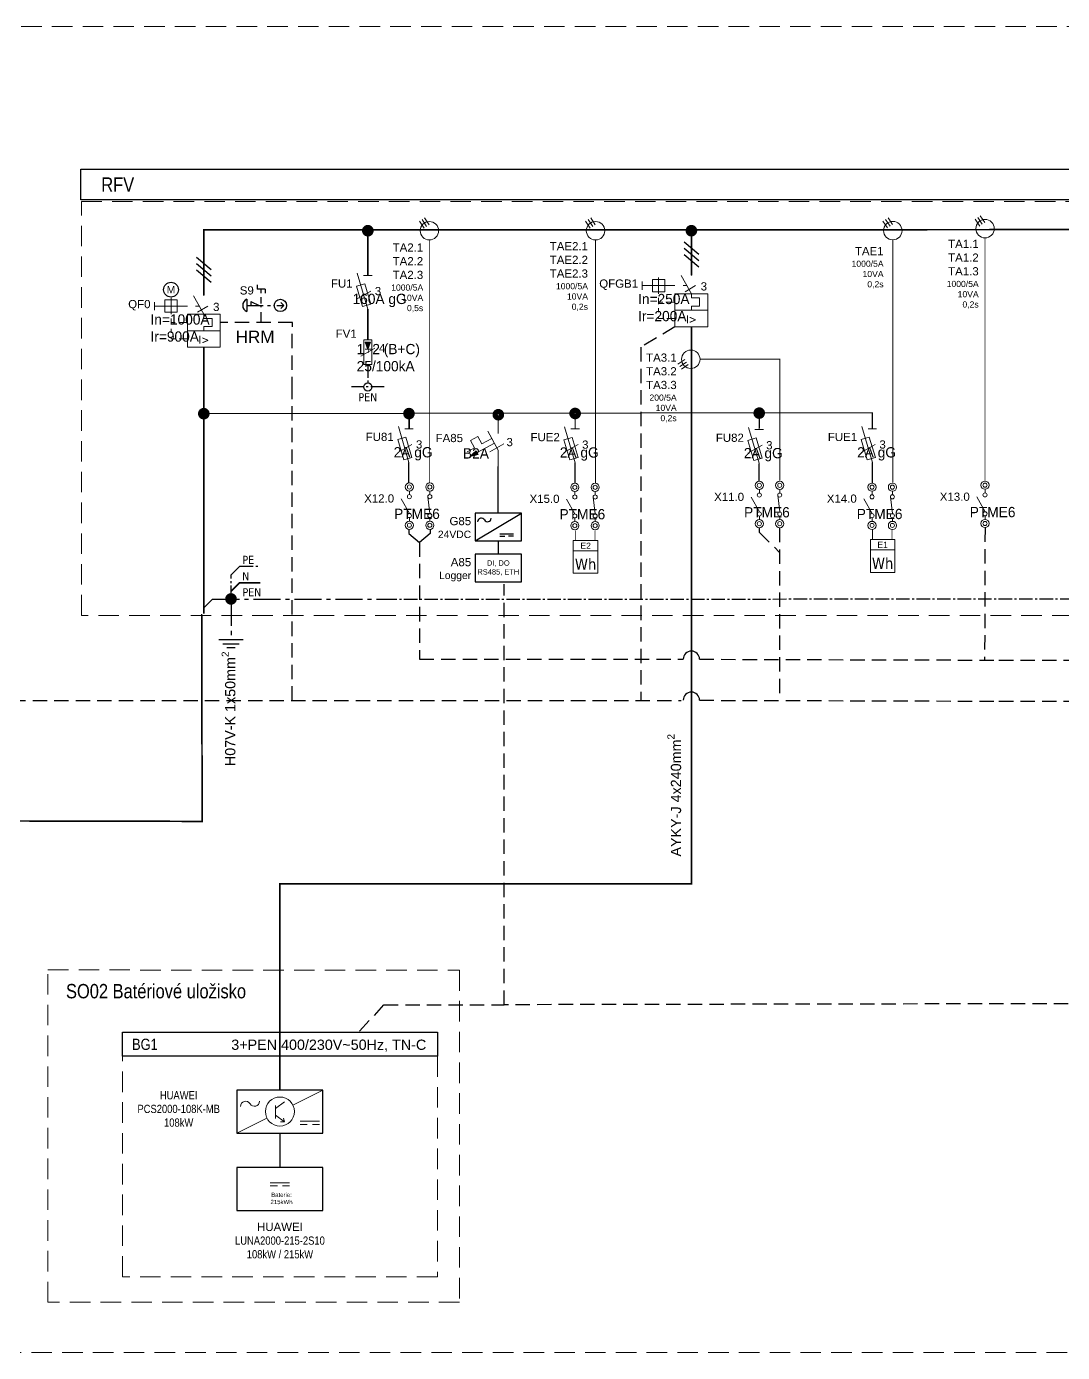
# Model space of a CAD drawing. Header units: millimetres. Extents: x -612 to 6794, y -5043 to 2163.
# Drawn here: x 1396.6 to 1649.2, y -2393.5 to -2070.3 of the extents above; entities that cross this region are included whole.
import ezdxf
from ezdxf.enums import TextEntityAlignment as Align

# ---------------------------------------------------------------- set-up
doc = ezdxf.new("R2018")
doc.units = ezdxf.units.MM
doc.header["$MEASUREMENT"] = 0
doc.linetypes.add('EPL_DASHLONGDOT', pattern=[1, 0.66, -0.12, 0.1, -0.12])
doc.linetypes.add('ČÁRKOVANÁ', pattern=[0.75, 0.5, -0.25])
for name, color, linetype in [('10kV', 34, 'Continuous'), ('22kV', 34, 'Continuous'), ('400V', 7, 'Continuous'), ('EV-Káble', 7, 'Continuous'), ('Kable', 7, 'Continuous'), ('Pístroj_OZN', 230, 'Continuous'), ('RS', 40, 'Continuous')]:
    doc.layers.add(name, color=color, linetype=linetype)
for name, color, linetype, lineweight in [('EPLAN100', 7, 'Continuous', 50), ('EPLAN301', 7, 'Continuous', 25), ('EPLAN420', 7, 'Continuous', 35), ('Prístroj', 7, 'Continuous', 13)]:
    doc.layers.add(name, color=color, linetype=linetype, lineweight=lineweight)
doc.styles.get("Standard").update_dxf_attribs({"font": 'arial.ttf'})
doc.styles.add('styl2', font='ARIALN.TTF', dxfattribs={"width": 0.85})
doc.styles.add('Tahoma', font='tahoma.ttf')

# ---------------------------------------------------------------- blocks, each defined once
blk = doc.blocks.new('Výkonový istič')
at = {"layer": 'Prístroj', "color": 0, "ltscale": 4}
for p, q in [((0, -3.5), (0, 0)), ((-12, -5), (-12, -7)), ((-12, -6), (-10.5, -6)), ((-10.5, -6), (-4, -6)), ((-8, -4), (-8, -8)), ((-2.5, -3.5), (0, -8)), ((-2, -6), (-1, -6)), ((-1.5, -7.5), (1, -6)), ((-8, -9), (-8, -10)), ((-8, -10), (-7, -10)), ((-8, -10), (-8, -10.5)), ((-8, -11.5), (-8, -12.5)), ((-6, -10), (-4, -10)), ((-8, -13.5), (-8, -14)), ((-7, -14), (-8, -14)), ((-6, -14), (-4, -14))]:
    blk.add_line(p, q, dxfattribs=at)
for points in [[(-9.5, -7.5), (-6.5, -7.5), (-6.5, -4.5), (-9.5, -4.5)], [(-4, -12), (4, -12), (4, -8), (-4, -8)], [(-4, -16), (4, -16), (4, -12), (-4, -12)]]:
    blk.add_lwpolyline(points, close=True, dxfattribs=at)
blk.add_lwpolyline([(0, -8), (0, -9), (2, -9), (2, -11), (0, -11), (0, -12)], dxfattribs=at)
at = {"lineweight": 30, "flags": 104}
blk.add_attdef('POPIS', text='', height=1.8, dxfattribs=at).set_placement((-13, -5), align=Align.TOP_RIGHT)
at = {"color": 0}
blk.add_attdef('POCET_POLOV', (2.26309, -7.17774), '', height=2, dxfattribs=at)
at = {"layer": 'Prístroj', "color": 0, "style": 'Tahoma'}
blk.add_text('I>', height=1.9629, dxfattribs=at).set_placement((0, -14.19629), align=Align.MIDDLE_CENTER)
at = {"layer": 'Pístroj_OZN'}
blk.add_attdef('OZNACENIE', text='', height=2, dxfattribs=at).set_placement((-13, -3.5), align=Align.RIGHT)
blk = doc.blocks.new('Prepäťová ochrana')
at = {"layer": 'Prístroj', "linetype": 'Continuous', "ltscale": 4}
blk.add_hatch(color=0, dxfattribs=at).paths.add_polyline_path([(-0.62, -4.58), (0.62, -4.58), (0, -6.33)], flags=0)
at = {"layer": 'Prístroj', "color": 0, "linetype": 'Continuous', "ltscale": 4}
blk.add_line((-1.71, -7.97), (1.71, -6.03), dxfattribs=at)
for points in [[(-1, -10), (1, -10), (1, -4), (-1, -4)], [(-0.62, -4.58), (0.62, -4.58), (0, -6.33)]]:
    blk.add_lwpolyline(points, close=True, dxfattribs=at)
at = {"lineweight": 30, "flags": 104}
blk.add_attdef('POPIS', text='', height=1.8, dxfattribs=at).set_placement((-2.71, -5), align=Align.TOP_RIGHT)
blk.add_attdef('POCET_POLOV', text='', height=2).set_placement((2.71, -6.03), align=Align.MIDDLE_LEFT)
at = {"layer": 'Pístroj_OZN'}
blk.add_attdef('OZNACENIE', text='', height=2, dxfattribs=at).set_placement((-2.71, -3.5), align=Align.RIGHT)
blk = doc.blocks.new('Poistkový odpojovač')
at = {"layer": 'Prístroj', "color": 0, "linetype": 'Continuous', "ltscale": 4}
for p, q in [((0, 0), (0, -2.75)), ((-2.57, -2.23), (0, -10.97)), ((-1.03, -2.75), (1.03, -2.75)), ((-2.73, -8.51), (0.7, -6.57)), ((0, -10.97), (0, -13.72))]:
    blk.add_line(p, q, dxfattribs=at)
blk.add_lwpolyline([(-1.27, -10.31), (0.71, -9.73), (-0.76, -4.8), (-2.73, -5.38)], close=True, dxfattribs=at)
at = {"color": 0}
blk.add_attdef('POCET_POLOV', text='', height=2, dxfattribs=at).set_placement((1.7, -6.57), align=Align.MIDDLE_LEFT)
at = {"lineweight": 30, "flags": 104}
blk.add_attdef('POPIS', text='', height=1.8, dxfattribs=at).set_placement((-3.73, -7.23), align=Align.TOP_RIGHT)
at = {"layer": 'Pístroj_OZN'}
blk.add_attdef('OZNACENIE', text='', height=2, dxfattribs=at).set_placement((-3.73, -5.73), align=Align.RIGHT)
blk = doc.blocks.new('VN MTP')
at = {"layer": '10kV', "color": 0, "lineweight": 13}
for p, q in [((-3.13, -1.15), (-1.46, -0.06)), ((-2.72, -1.78), (-1.05, -0.68)), ((-2.31, -2.41), (-0.64, -1.31))]:
    blk.add_line(p, q, dxfattribs=at)
blk.add_circle((0, 0), 2.25, dxfattribs=at)
blk = doc.blocks.new('Elektromer')
at = {"layer": 'Prístroj', "color": 0, "linetype": 'Continuous', "ltscale": 4}
blk.add_line((-3, -3.5), (3, -3.5), dxfattribs=at)
blk.add_lwpolyline([(-3, -9), (3, -9), (3, -1), (-3, -1)], close=True, dxfattribs=at)
at = {"lineweight": 30, "flags": 104}
blk.add_attdef('POPIS', text='', height=1.8, dxfattribs=at).set_placement((-4, -5), align=Align.TOP_RIGHT)
at = {"layer": 'Prístroj', "style": 'Tahoma'}
blk.add_text('Wh', height=2.72625, dxfattribs=at).set_placement((0, -6.772625), align=Align.MIDDLE_CENTER)
at = {"layer": 'Pístroj_OZN'}
blk.add_attdef('OZNACENIE', text='', height=2, dxfattribs=at).set_placement((-4, -3.5), align=Align.RIGHT)
blk = doc.blocks.new('SS 1')
at = {"layer": 'Prístroj', "color": 0, "ltscale": 4}
for p, q in [((0, -2), (0, -2.87)), ((0, -7.47), (-2, -3.87)), ((0, -8.47), (0, -9.34))]:
    blk.add_line(p, q, dxfattribs=at)
at = {"layer": 'Prístroj', "color": 0}
for centre, radius in [((0, -1), 1), ((0, -1), 0.5), ((0, -3.37), 0.5), ((0, -10.34), 1), ((0, -7.97), 0.5), ((0, -10.34), 0.5)]:
    blk.add_circle(centre, radius, dxfattribs=at)
at = {"lineweight": 30, "flags": 104}
blk.add_attdef('POPIS', text='', height=1.8, dxfattribs=at).set_placement((-3.73, -6.3), align=Align.TOP_RIGHT)
blk.add_attdef('POCET_POLOV', text='', height=1.5).set_placement((1, -5.67), align=Align.MIDDLE_LEFT)
at = {"layer": 'Pístroj_OZN'}
blk.add_attdef('OZNACENIE', text='', height=2, dxfattribs=at).set_placement((-3.73, -4.8), align=Align.RIGHT)
blk = doc.blocks.new('Istič')
at = {"layer": 'Prístroj', "linetype": 'Continuous', "ltscale": 4}
blk.add_hatch(color=0, dxfattribs=at).paths.add_polyline_path([(-6.97, -9.55), (-5.41, -8.11), (-4.92, -9.02)], flags=0)
at = {"layer": 'Prístroj', "color": 0, "linetype": 'Continuous'}
for p, q in [((0, 0), (0, -3.89)), ((0, -8), (0, -12.8))]:
    blk.add_line(p, q, dxfattribs=at)
at = {"layer": 'Prístroj', "color": 0, "linetype": 'Continuous', "ltscale": 4}
for p, q in [((-6.8, -5.61), (-4.99, -4.62)), ((-5.81, -7.41), (-6.8, -5.61)), ((-0.96, -6.26), (-5.17, -8.57)), ((-4.99, -4.62), (-4, -6.42)), ((-1.6, -5.11), (-4, -6.42)), ((0, -8), (-2.57, -3.37)), ((-2.07, -8.37), (1.36, -6.43)), ((-7.61, -8.4), (-5.81, -7.41)), ((-6.97, -9.55), (-5.41, -8.11)), ((-4.92, -9.02), (-6.97, -9.55)), ((-6.97, -9.55), (-6.97, -9.55)), ((-5.41, -8.11), (-4.92, -9.02))]:
    blk.add_line(p, q, dxfattribs=at)
at = {"color": 0}
blk.add_attdef('POCET_POLOV', text='', height=2, dxfattribs=at).set_placement((2, -6), align=Align.MIDDLE_LEFT)
at = {"lineweight": 30, "flags": 104}
blk.add_attdef('POPIS', text='', height=1.8, dxfattribs=at).set_placement((-8.61, -7.5), align=Align.TOP_RIGHT)
at = {"layer": 'Pístroj_OZN'}
blk.add_attdef('OZNACENIE', text='', height=2, dxfattribs=at).set_placement((-8.61, -6), align=Align.RIGHT)

msp = doc.modelspace()

# ---------------------------------------------------------------- linework, layer by layer
at = {"lineweight": 30}
for points in [[(1458.37, -2329.54), (1458.37, -2321.32)], [(1458.37, -2340.04), (1458.37, -2348.44)]]:
    msp.add_lwpolyline(points, dxfattribs=at)
for points in [[(1447.88, -2340.04), (1468.87, -2340.04), (1468.87, -2329.54), (1447.88, -2329.54)], [(1447.88, -2358.94), (1468.87, -2358.94), (1468.87, -2348.44), (1447.88, -2348.44)]]:
    msp.add_lwpolyline(points, close=True)
at = {"layer": '400V', "color": 252}
for p, q in [((1556.9, -2122.76), (1560.49, -2125.77)), ((1438.01, -2126.51), (1441.61, -2129.52)), ((1556.9, -2124.32), (1560.49, -2127.33)), ((1556.9, -2125.88), (1560.49, -2128.9)), ((1438.01, -2128.07), (1441.61, -2131.09)), ((1438.01, -2129.64), (1441.61, -2132.65))]:
    msp.add_line(p, q, dxfattribs=at)
at = {"layer": '400V', "linetype": 'Continuous', "ltscale": 4}
for p, q in [((1452.81, -2133.3), (1452.81, -2134.3)), ((1454.81, -2134.3), (1452.81, -2134.3)), ((1453.81, -2135.3), (1453.81, -2134.3)), ((1453.81, -2137.8), (1453.81, -2136.3)), ((1454.81, -2134.3), (1454.81, -2135.3)), ((1450.31, -2136.8), (1450.31, -2139.8)), ((1450.31, -2138.3), (1454.31, -2138.3)), ((1451.31, -2137.3), (1453.31, -2138.3)), ((1451.31, -2137.3), (1451.31, -2138.3)), ((1455.31, -2138.3), (1455.96, -2138.3)), ((1455.31, -2138.3), (1456.06, -2138.3)), ((1455.31, -2138.3), (1456.06, -2138.3)), ((1457.62, -2138.3), (1459.31, -2138.3)), ((1458.56, -2137.55), (1459.31, -2138.3)), ((1459.31, -2138.3), (1458.56, -2139.05))]:
    msp.add_line(p, q, dxfattribs=at)
at = {"layer": '400V', "linetype": 'Continuous', "lineweight": 13, "ltscale": 4}
for p, q in [((1461.54, -2333.21), (1468.87, -2329.54)), ((1459.48, -2332.43), (1457.27, -2334.08)), ((1457.27, -2333.3), (1457.27, -2336.45)), ((1447.88, -2340.04), (1455.2, -2336.38)), ((1459.48, -2337.31), (1457.27, -2335.66)), ((1459.47, -2337.32), (1459.22, -2336.37)), ((1459.47, -2337.32), (1458.49, -2337.3)), ((1463.29, -2337.13), (1468.01, -2337.13)), ((1463.29, -2337.92), (1465.02, -2337.92)), ((1468.01, -2337.92), (1466.28, -2337.92)), ((1456.01, -2352.14), (1460.74, -2352.14)), ((1456.01, -2352.93), (1457.74, -2352.93)), ((1460.74, -2352.93), (1459, -2352.93))]:
    msp.add_line(p, q, dxfattribs=at)
at = {"layer": '400V', "color": 230, "ltscale": 5}
for points in [[(1409.81, -2105.08), (1959, -2105.08), (1959, -2112.58), (1409.81, -2112.58)], [(1419.99, -2315.47), (1496.76, -2315.47), (1496.76, -2321.32), (1419.99, -2321.32)]]:
    msp.add_lwpolyline(points, close=True, dxfattribs=at)
at = {"layer": '400V', "flags": 128}
for points, const_width in [([(1439.79, -2135.78), (1439.79, -2119.9), (1946.48, -2119.69), (1946.48, -2130.58)], 0.4), ([(1479.81, -2130.96), (1479.81, -2120.08)], 0.4), ([(1558.7, -2130.97), (1558.7, -2120.08)], 0.4), ([(1494.81, -2122.33), (1494.81, -2181.53)], 0.2), ([(1535.32, -2122.33), (1535.32, -2181.57)], 0.2), ([(1607.81, -2122.3), (1607.81, -2181.53)], 0.2), ([(1630.3, -2121.82), (1630.3, -2181.05)], 0.2), ([(1160.92, -2128.74), (1160.53, -2263.45), (1439.41, -2264.06), (1439.29, -2213.52)], 0.4), ([(1479.81, -2139.19), (1479.81, -2146.68)], 0.4), ([(1558.7, -2143.47), (1558.69, -2279.27), (1458.37, -2279.26), (1458.37, -2329.54)], 0.4), ([(1439.81, -2213.44), (1439.81, -2148.48)], 0.4), ([(1560.82, -2151.38), (1580.25, -2151.38), (1580.26, -2180.99)], 0.2), ([(1530.42, -2193.09), (1530.42, -2195.59)], 0.2), ([(1535.21, -2193.09), (1535.21, -2195.59)], 0.2), ([(1602.84, -2192.87), (1602.84, -2195.37)], 0.2), ([(1607.63, -2192.87), (1607.63, -2195.37)], 0.2)]:
    msp.add_lwpolyline(points, dxfattribs=dict(at, const_width=const_width))
at = {"layer": '400V', "const_width": 1.29}
for points in [[(1480.58, -2120.08, 1), (1479.04, -2120.08, 1), (1480.58, -2120.08, 0.272597)], [(1559.47, -2120.08, 1), (1557.93, -2120.08, 1), (1559.47, -2120.08, 0.272597)], [(1440.58, -2164.68, 1), (1439.04, -2164.68, 1), (1440.58, -2164.68, 0.272597)], [(1490.6, -2164.66, 1), (1489.07, -2164.66, 1), (1490.6, -2164.66, 0.272597)], [(1512.39, -2164.94, 1), (1510.85, -2164.94, 1), (1512.39, -2164.94, 0.272597)], [(1531.12, -2164.63, 1), (1529.58, -2164.63, 1), (1531.12, -2164.63, 0.272597)], [(1576, -2164.54, 1), (1574.47, -2164.54, 1), (1576, -2164.54, 0.272597)]]:
    msp.add_lwpolyline(points, format="xyb", dxfattribs=at)
at = {"layer": '400V', "color": 94, "true_color": 0x00a800, "const_width": 1.29}
msp.add_lwpolyline([(1445.67, -2209.83, -1), (1447.21, -2209.83, -1), (1445.67, -2209.83, -0.272597)], format="xyb", dxfattribs=at)
at = {"layer": '400V'}
msp.add_circle((1431.81, -2134.46), 1.81, dxfattribs=at)
at = {"layer": '400V', "linetype": 'Continuous', "ltscale": 4}
msp.add_circle((1458.47, -2138.3), 1.5, dxfattribs=at)
at = {"layer": '400V', "linetype": 'Continuous', "lineweight": 13, "ltscale": 4}
msp.add_circle((1458.37, -2334.79), 3.54, dxfattribs=at)
at = {"layer": '400V', "linetype": 'Continuous', "ltscale": 4}
msp.add_arc((1450.9, -2138.3), 1.61, 111.5448, 248.4552, dxfattribs=at)
at = {"layer": '400V', "linetype": 'Continuous', "lineweight": 13, "ltscale": 4}
for centre, radius, start, end in [((1450, -2333.53), 1.26, 30, 180), ((1452.14, -2332.29), 1.22, 210, 0)]:
    msp.add_arc(centre, radius, start, end, dxfattribs=at)
at = {"layer": 'EPLAN100', "color": 94, "linetype": 'EPL_DASHLONGDOT', "lineweight": 30, "ltscale": 5, "true_color": 0x00a800}
msp.add_line((1483.81, -2158.16), (1475.81, -2158.16), dxfattribs=at)
at = {"layer": 'EPLAN100', "color": 94, "linetype": 'EPL_DASHLONGDOT', "lineweight": 30, "ltscale": 10, "true_color": 0x00a800}
for p, q in [((1446.44, -2209.83), (1446.44, -2219.77)), ((1449.44, -2219.77), (1443.44, -2219.77)), ((1444.44, -2220.77), (1448.44, -2220.77)), ((1447.44, -2221.77), (1445.44, -2221.77))]:
    msp.add_line(p, q, dxfattribs=at)
at = {"layer": 'EPLAN100', "color": 94, "linetype": 'EPL_DASHLONGDOT', "lineweight": 30, "ltscale": 5, "true_color": 0x00a800}
for points in [[(1479.81, -2152.68), (1479.81, -2157.16)], [(1446.44, -2209.88), (1446.44, -2204), (1448.56, -2201.88), (1453.56, -2201.88)], [(1483.59, -2209.88), (1953.08, -2209.74)]]:
    msp.add_lwpolyline(points, dxfattribs=at)
at = {"layer": 'EPLAN100', "color": 5, "lineweight": 30, "ltscale": 8, "const_width": 0.4}
msp.add_lwpolyline([(1446.44, -2208), (1448.56, -2205.88), (1453.56, -2205.88)], dxfattribs=at)
at = {"layer": 'EPLAN100', "color": 94, "linetype": 'EPL_DASHLONGDOT', "lineweight": 30, "ltscale": 10, "true_color": 0x00a800}
msp.add_lwpolyline([(1439.81, -2212), (1441.93, -2209.88), (1483.59, -2209.88)], dxfattribs=at)
at = {"layer": 'EPLAN301', "color": 94, "ltscale": 4, "true_color": 0x00a800}
msp.add_circle((1479.81, -2158.16), 1, dxfattribs=at)
at = {"layer": 'EV-Káble'}
for p, q in [((1489.83, -2181.53), (1489.84, -2176.58)), ((1511.62, -2188.9), (1511.62, -2177.54)), ((1530.34, -2181.58), (1530.35, -2176.62)), ((1575.23, -2181.2), (1575.23, -2176.93)), ((1602.84, -2181.55), (1602.84, -2176.59)), ((1505.99, -2195.65), (1517.24, -2188.9)), ((1511.97, -2193.97), (1515.34, -2193.97)), ((1511.97, -2194.53), (1513.21, -2194.53)), ((1515.34, -2194.53), (1514.11, -2194.53)), ((1511.62, -2195.65), (1511.62, -2198.9))]:
    msp.add_line(p, q, dxfattribs=at)
for points in [[(1489.87, -2168.35), (1489.88, -2164.66), (1439.81, -2164.7), (1439.81, -2168.34)], [(1602.84, -2168.33), (1602.83, -2164.48), (1489.87, -2164.66), (1489.87, -2168.3)], [(1602.83, -2168.18), (1602.84, -2164.48), (1575.22, -2164.53), (1575.23, -2168.16)]]:
    msp.add_lwpolyline(points, dxfattribs=at)
for points in [[(1505.99, -2195.65), (1517.24, -2195.65), (1517.24, -2188.9), (1505.99, -2188.9)], [(1506, -2205.65), (1517.25, -2205.65), (1517.25, -2198.9), (1506, -2198.9)]]:
    msp.add_lwpolyline(points, close=True, dxfattribs=at)
for centre, radius, start, end in [((1507.47, -2191.03), 0.9, 30, 180), ((1509, -2190.15), 0.872, 210, 0)]:
    msp.add_arc(centre, radius, start, end, dxfattribs=at)
at = {"layer": 'Prístroj', "color": 202, "ltscale": 4}
for p, q in [((1494.91, -2183.54), (1494.91, -2184.41)), ((1535.24, -2183.63), (1535.24, -2184.5)), ((1580.24, -2188.62), (1579.74, -2184.52)), ((1580.24, -2183.15), (1580.24, -2184.02)), ((1607.72, -2183.58), (1607.72, -2184.45)), ((1494.91, -2189.01), (1494.41, -2184.91)), ((1535.25, -2189.1), (1534.74, -2185)), ((1607.73, -2189.05), (1607.22, -2184.95)), ((1494.91, -2190.01), (1494.91, -2190.88)), ((1535.24, -2190.1), (1535.24, -2190.97)), ((1580.24, -2189.62), (1580.24, -2190.5)), ((1607.72, -2190.05), (1607.72, -2190.92))]:
    msp.add_line(p, q, dxfattribs=at)
at = {"layer": 'Prístroj', "color": 253, "linetype": 'ČÁRKOVANÁ', "ltscale": 10}
for points in [[(937.78, -2070.31), (2107.79, -2070.31), (2107.79, -2393.52), (1522.79, -2393.52), (1335.34, -2393.52), (1335.34, -2301.39), (937.78, -2301.39)], [(1409.95, -2112.98), (1959.13, -2112.98), (1959.13, -2213.85), (1409.95, -2213.85)], [(1401.81, -2300.27), (1502.15, -2300.34), (1502.15, -2381.27), (1401.81, -2381.27)], [(1419.99, -2321.32), (1496.76, -2321.32), (1496.76, -2375.04), (1419.99, -2375.04)]]:
    msp.add_lwpolyline(points, close=True, dxfattribs=at)
at = {"layer": 'Prístroj', "color": 202}
for centre, radius in [((1494.91, -2182.54), 1), ((1535.24, -2182.63), 1), ((1580.24, -2182.15), 1), ((1580.24, -2182.15), 0.5), ((1607.72, -2182.58), 1), ((1494.91, -2182.54), 0.5), ((1494.91, -2184.91), 0.5), ((1535.24, -2182.63), 0.5), ((1535.24, -2185), 0.5), ((1580.24, -2184.52), 0.5), ((1607.72, -2182.58), 0.5), ((1607.72, -2184.95), 0.5), ((1494.91, -2191.88), 1), ((1494.91, -2189.51), 0.5), ((1535.24, -2191.97), 1), ((1535.24, -2189.6), 0.5), ((1580.24, -2191.5), 1), ((1580.24, -2189.12), 0.5), ((1580.24, -2191.5), 0.5), ((1607.72, -2191.92), 1), ((1607.72, -2189.55), 0.5), ((1494.91, -2191.88), 0.5), ((1535.24, -2191.97), 0.5), ((1607.72, -2191.92), 0.5)]:
    msp.add_circle(centre, radius, dxfattribs=at)
at = {"layer": 'RS', "linetype": 'ČÁRKOVANÁ', "ltscale": 5}
msp.add_line((1453.81, -2142.46), (1453.81, -2138.3), dxfattribs=at)
at = {"layer": 'RS', "linetype": 'ČÁRKOVANÁ', "ltscale": 7}
for points in [[(1461.33, -2234.62), (1461.34, -2159.22), (1461.4, -2142.47), (1443.81, -2142.46)], [(1554.7, -2143.47), (1546.4, -2148.47), (1546.41, -2234.54)], [(1575.21, -2192.53), (1575.21, -2193.53), (1580.18, -2198.5)], [(1580.18, -2192.53), (1580.19, -2234.11)], [(1356.09, -2234.61), (1556.17, -2234.62)], [(1560.7, -2234.54), (1633.7, -2234.75)], [(1633.7, -2234.75), (1670.81, -2234.75)]]:
    msp.add_lwpolyline(points, dxfattribs=at)
at = {"layer": 'RS', "color": 94, "linetype": 'ČÁRKOVANÁ', "ltscale": 7, "true_color": 0x00a800}
for points in [[(1489.83, -2192.88), (1489.83, -2193.88), (1492.43, -2196.05)], [(1495.04, -2192.88), (1495.04, -2193.88), (1492.43, -2196.05)], [(1630.29, -2192.45), (1630.2, -2224.74)], [(1492.43, -2196.05), (1492.43, -2224.53), (1556.7, -2224.55)], [(1560.7, -2224.54), (1633.7, -2224.75)], [(1633.7, -2224.75), (1670.81, -2224.75)]]:
    msp.add_lwpolyline(points, dxfattribs=at)
at = {"layer": 'RS', "color": 202, "linetype": 'ČÁRKOVANÁ', "ltscale": 7}
for points in [[(1928.83, -2308.01), (1513.02, -2308.75), (1513.02, -2206.23)], [(1483.66, -2308.74), (1477.57, -2315.47)], [(1483.7, -2308.74), (1513.04, -2308.74)]]:
    msp.add_lwpolyline(points, dxfattribs=at)
at = {"layer": 'RS', "color": 94, "ltscale": 7, "true_color": 0x00a800}
msp.add_arc((1558.7, -2224.54), 2, 0, 180, dxfattribs=at)
at = {"layer": 'RS', "ltscale": 7}
msp.add_arc((1558.7, -2234.54), 2, 0, 180, dxfattribs=at)

# ---------------------------------------------------------------- block references
at = {"layer": '22kV', "color": 0, "lineweight": -3, "rotation": 270}
for p in [(1494.81, -2120.08), (1535.32, -2120.08), (1607.81, -2120.05), (1630.3, -2119.57)]:
    msp.add_blockref('VN MTP', p, dxfattribs=at)
at = {"layer": '22kV', "color": 0, "lineweight": -3}
msp.add_blockref('VN MTP', (1558.56, -2151.42), dxfattribs=at)
at = {"layer": '22kV', "color": 230, "lineweight": 13}
ref = msp.add_blockref('Elektromer', (1532.91, -2194.59), dxfattribs=at)
ref.add_attrib('OZNACENIE', 'E2', dxfattribs={"layer": 'Pístroj_OZN', "color": 0, "height": 1.5}).set_placement((1532.91, -2196.87), align=Align.MIDDLE_CENTER)
ref = msp.add_blockref('Elektromer', (1605.33, -2194.37), dxfattribs=at)
ref.add_attrib('OZNACENIE', 'E1', dxfattribs={"layer": 'Pístroj_OZN', "color": 0, "height": 1.5}).set_placement((1605.33, -2196.65), align=Align.MIDDLE_CENTER)
at = {"layer": 'EV-Káble', "color": 202, "lineweight": 30}
ref = msp.add_blockref('SS 1', (1489.94, -2181.54), dxfattribs=at)
ref.add_attrib('OZNACENIE', 'X12.0', dxfattribs={"layer": 'Pístroj_OZN', "color": 202, "height": 2}).set_placement((1486.21, -2186.34), align=Align.RIGHT)
lines = msp.add_mtext('PTME6', dxfattribs={"layer": '0', "insert": (1486.21, -2187.84), "char_height": 2.5, "attachment_point": 1})
ref.add_attrib('POPIS', '', (1486.21, -2187.84), dxfattribs={"flags": 104}).embed_mtext(lines)
ref = msp.add_blockref('SS 1', (1530.27, -2181.63), dxfattribs=at)
ref.add_attrib('OZNACENIE', 'X15.0', dxfattribs={"layer": 'Pístroj_OZN', "color": 202, "height": 2}).set_placement((1526.54, -2186.43), align=Align.RIGHT)
lines = msp.add_mtext('PTME6', dxfattribs={"layer": '0', "insert": (1526.54, -2187.93), "char_height": 2.5, "attachment_point": 1})
ref.add_attrib('POPIS', '', (1526.54, -2187.93), dxfattribs={"flags": 104}).embed_mtext(lines)
ref = msp.add_blockref('SS 1', (1575.27, -2181.15), dxfattribs=at)
ref.add_attrib('OZNACENIE', 'X11.0', dxfattribs={"layer": 'Pístroj_OZN', "color": 202, "height": 2}).set_placement((1571.54, -2185.96), align=Align.RIGHT)
lines = msp.add_mtext('PTME6', dxfattribs={"layer": '0', "insert": (1571.54, -2187.46), "char_height": 2.5, "attachment_point": 1})
ref.add_attrib('POPIS', '', (1571.54, -2187.46), dxfattribs={"flags": 104}).embed_mtext(lines)
ref = msp.add_blockref('SS 1', (1602.75, -2181.58), dxfattribs=at)
ref.add_attrib('OZNACENIE', 'X14.0', dxfattribs={"layer": 'Pístroj_OZN', "color": 202, "height": 2}).set_placement((1599.02, -2186.38), align=Align.RIGHT)
lines = msp.add_mtext('PTME6', dxfattribs={"layer": '0', "insert": (1599.02, -2187.88), "char_height": 2.5, "attachment_point": 1})
ref.add_attrib('POPIS', '', (1599.02, -2187.88), dxfattribs={"flags": 104}).embed_mtext(lines)
ref = msp.add_blockref('SS 1', (1630.3, -2181.11), dxfattribs=at)
ref.add_attrib('OZNACENIE', 'X13.0', dxfattribs={"layer": 'Pístroj_OZN', "color": 202, "height": 2}).set_placement((1626.57, -2185.91), align=Align.RIGHT)
lines = msp.add_mtext('PTME6', dxfattribs={"layer": '0', "insert": (1626.57, -2187.41), "char_height": 2.5, "attachment_point": 1})
ref.add_attrib('POPIS', '', (1626.57, -2187.41), dxfattribs={"flags": 104}).embed_mtext(lines)
at = {"layer": 'Prístroj'}
ref = msp.add_blockref('Poistkový odpojovač', (1479.81, -2128.22), dxfattribs=at)
ref.add_attrib('POCET_POLOV', '3', dxfattribs={"layer": '0', "color": 0, "height": 2}).set_placement((1481.51, -2134.79), align=Align.MIDDLE_LEFT)
ref.add_attrib('OZNACENIE', 'FU1', dxfattribs={"layer": 'Pístroj_OZN', "height": 2}).set_placement((1476.08, -2133.95), align=Align.RIGHT)
lines = msp.add_mtext('160A gG', dxfattribs={"layer": '0', "insert": (1476.08, -2135.45), "char_height": 2.5, "attachment_point": 1})
ref.add_attrib('POPIS', '', (1476.08, -2135.45), dxfattribs={"flags": 104}).embed_mtext(lines)
ref = msp.add_blockref('Výkonový istič', (1558.7, -2127.47), dxfattribs=at)
ref.add_attrib('POCET_POLOV', '3', (1560.96, -2134.65), dxfattribs={"layer": '0', "height": 2})
ref.add_attrib('OZNACENIE', 'QFGB1', dxfattribs={"layer": 'Pístroj_OZN', "height": 2}).set_placement((1545.7, -2133.97), align=Align.RIGHT)
lines = msp.add_mtext('In=250A\\PIr=200A', dxfattribs={"layer": '0', "insert": (1545.7, -2135.47), "char_height": 2.5, "attachment_point": 1})
ref.add_attrib('POPIS', '', (1545.7, -2135.47), dxfattribs={"flags": 104}).embed_mtext(lines)
ref = msp.add_blockref('Výkonový istič', (1439.81, -2132.46), dxfattribs=at)
ref.add_attrib('POCET_POLOV', '3', (1442.07, -2139.64), dxfattribs={"layer": '0', "height": 2})
ref.add_attrib('OZNACENIE', 'QF0', dxfattribs={"layer": 'Pístroj_OZN', "height": 2}).set_placement((1426.81, -2138.96), align=Align.RIGHT)
lines = msp.add_mtext('In=1000A\\PIr=900A', dxfattribs={"layer": '0', "insert": (1426.81, -2140.46), "char_height": 2.5, "attachment_point": 1})
ref.add_attrib('POPIS', '', (1426.81, -2140.46), dxfattribs={"flags": 104}).embed_mtext(lines)
ref = msp.add_blockref('Prepäťová ochrana', (1479.81, -2142.68), dxfattribs=at)
ref.add_attrib('POCET_POLOV', '4', dxfattribs={"layer": '0', "height": 2}).set_placement((1482.52, -2148.71), align=Align.MIDDLE_LEFT)
ref.add_attrib('OZNACENIE', 'FV1', dxfattribs={"layer": 'Pístroj_OZN', "height": 2}).set_placement((1477.09, -2146.18), align=Align.RIGHT)
lines = msp.add_mtext('1+2 (B+C)\\P25/100kA', dxfattribs={"layer": '0', "insert": (1477.09, -2147.68), "char_height": 2.5, "attachment_point": 1})
ref.add_attrib('POPIS', '', (1477.09, -2147.68), dxfattribs={"flags": 104}).embed_mtext(lines)
ref = msp.add_blockref('Poistkový odpojovač', (1489.84, -2165.6), dxfattribs=at)
ref.add_attrib('POCET_POLOV', '3', dxfattribs={"layer": '0', "color": 0, "height": 2}).set_placement((1491.54, -2172.17), align=Align.MIDDLE_LEFT)
ref.add_attrib('OZNACENIE', 'FU81', dxfattribs={"layer": 'Pístroj_OZN', "height": 2}).set_placement((1486.11, -2171.33), align=Align.RIGHT)
lines = msp.add_mtext('2A gG', dxfattribs={"layer": '0', "insert": (1486.11, -2172.83), "char_height": 2.5, "attachment_point": 1})
ref.add_attrib('POPIS', '', (1486.11, -2172.83), dxfattribs={"flags": 104}).embed_mtext(lines)
ref = msp.add_blockref('Istič', (1511.62, -2165.6), dxfattribs=at)
ref.add_attrib('POCET_POLOV', '3', dxfattribs={"layer": '0', "height": 2}).set_placement((1513.62, -2171.6), align=Align.MIDDLE_LEFT)
ref.add_attrib('OZNACENIE', 'FA85', dxfattribs={"layer": 'Pístroj_OZN', "height": 2}).set_placement((1503.01, -2171.61), align=Align.RIGHT)
lines = msp.add_mtext('B2A', dxfattribs={"layer": '0', "insert": (1503.01, -2173.11), "char_height": 2.5, "attachment_point": 1})
ref.add_attrib('POPIS', '', (1503.01, -2173.11), dxfattribs={"flags": 104}).embed_mtext(lines)
ref = msp.add_blockref('Poistkový odpojovač', (1530.35, -2165.65), dxfattribs=at)
ref.add_attrib('POCET_POLOV', '3', dxfattribs={"layer": '0', "color": 0, "height": 2}).set_placement((1532.05, -2172.22), align=Align.MIDDLE_LEFT)
ref.add_attrib('OZNACENIE', 'FUE2', dxfattribs={"layer": 'Pístroj_OZN', "height": 2}).set_placement((1526.62, -2171.38), align=Align.RIGHT)
lines = msp.add_mtext('2A gG', dxfattribs={"layer": '0', "insert": (1526.62, -2172.88), "char_height": 2.5, "attachment_point": 1})
ref.add_attrib('POPIS', '', (1526.62, -2172.88), dxfattribs={"flags": 104}).embed_mtext(lines)
ref = msp.add_blockref('Poistkový odpojovač', (1575.22, -2165.8), dxfattribs=at)
ref.add_attrib('POCET_POLOV', '3', dxfattribs={"layer": '0', "color": 0, "height": 2}).set_placement((1576.93, -2172.37), align=Align.MIDDLE_LEFT)
ref.add_attrib('OZNACENIE', 'FU82', dxfattribs={"layer": 'Pístroj_OZN', "height": 2}).set_placement((1571.49, -2171.54), align=Align.RIGHT)
lines = msp.add_mtext('2A gG', dxfattribs={"layer": '0', "insert": (1571.49, -2173.04), "char_height": 2.5, "attachment_point": 1})
ref.add_attrib('POPIS', '', (1571.49, -2173.04), dxfattribs={"flags": 104}).embed_mtext(lines)
ref = msp.add_blockref('Poistkový odpojovač', (1602.84, -2165.61), dxfattribs=at)
ref.add_attrib('POCET_POLOV', '3', dxfattribs={"layer": '0', "color": 0, "height": 2}).set_placement((1604.54, -2172.19), align=Align.MIDDLE_LEFT)
ref.add_attrib('OZNACENIE', 'FUE1', dxfattribs={"layer": 'Pístroj_OZN', "height": 2}).set_placement((1599.11, -2171.35), align=Align.RIGHT)
lines = msp.add_mtext('2A gG', dxfattribs={"layer": '0', "insert": (1599.11, -2172.85), "char_height": 2.5, "attachment_point": 1})
ref.add_attrib('POPIS', '', (1599.11, -2172.85), dxfattribs={"flags": 104}).embed_mtext(lines)

# ---------------------------------------------------------------- texts
at = {"insert": (1452.98, -2354.56), "char_height": 1.0498, "attachment_point": 1}
msp.add_mtext_dynamic_manual_height_columns('\\pxqc;Baterie:\\P215kWh', width=11.5625, gutter_width=21, heights=[0], dxfattribs=at)
at = {"layer": '22kV', "color": 230, "style": 'styl2'}
for s, height, p in [('RFV', 3.5, (1414.81, -2108.83)), ('BG1', 2.731, (1422.31, -2318.4))]:
    msp.add_text(s, height=height, dxfattribs=at).set_placement(p, align=Align.MIDDLE_LEFT)
at = {"layer": '22kV', "linetype": 'Continuous', "char_height": 1.5, "width": 7.6586, "attachment_point": 6}
for s, insert in [('{\\H1.33333x;\\C230;TA2.1\\PTA2.2\\PTA2.3\\P\\pxqr;\\H0.75x;\\C0;1000/5A\\P10VA\\P0,5s}', (1493.31, -2131.57)), ('\\pxqr;{\\H1.33333x;\\C230;TAE2.1\\PTAE2.2\\PTAE2.3\\P\\H0.75x;\\C0;1000/5A\\P10VA\\P0,2s}', (1533.48, -2131.24)), ('\\pxqr;{\\H1.33333x;\\C230;TA1.1\\PTA1.2\\PTA1.3\\P\\H0.75x;\\C0;1000/5A\\P10VA\\P0,2s}', (1628.75, -2130.69)), ('\\pxqr;{\\H1.33333x;\\C230;TAE1\\P\\H0.75x;\\C0;1000/5A\\P10VA\\P0,2s}', (1605.56, -2129.1)), ('\\pxqr;{\\H1.33333x;\\C230;TA3.1\\PTA3.2\\PTA3.3\\P\\H0.75x;\\C0;200/5A\\P10VA\\P0,2s}', (1555.11, -2158.4))]:
    msp.add_mtext(s, dxfattribs=dict(at, insert=insert))
at = {"layer": '400V'}
msp.add_text('M', height=1.79, dxfattribs=at).set_placement((1431.81, -2134.46), align=Align.MIDDLE_CENTER)
at = {"layer": '400V', "style": 'styl2'}
msp.add_text('SO02 Batériové uložisko', height=3.5, dxfattribs=at).set_placement((1428.16, -2308.24), align=Align.BOTTOM_CENTER)
at = {"layer": '400V', "lineweight": 13}
msp.add_text('3+PEN 400/230V~50Hz, TN-C', height=2.5, dxfattribs=at).set_placement((1494.06, -2318.5), align=Align.MIDDLE_RIGHT)
at = {"layer": '400V', "linetype": 'Continuous', "insert": (1452.31, -2145.94), "char_height": 3, "width": 13.7015, "attachment_point": 5}
msp.add_mtext('{\\C1;HRM}', dxfattribs=at)
at = {"layer": '400V', "char_height": 2, "attachment_point": 2}
for s, insert in [('\\pxqc;{\\fArial Narrow|b0|i0|c0|p34;HUAWEI\\P\\pq*;\\fArial Narrow|b0|i0|c238|p34;PCS2000-108K-MB\\P108kW}', (1433.68, -2329.81)), ('\\pxqc;HUAWEI\\P\\pq*;{\\fArial Narrow|b0|i0|c238|p34;LUNA2000-215-2S10 108kW / 215kW}', (1458.37, -2361.91))]:
    msp.add_mtext_dynamic_manual_height_columns(s, width=28.8736, gutter_width=12.5, heights=[9.62], dxfattribs=dict(at, insert=insert))
at = {"layer": 'EPLAN100', "color": 94, "linetype": 'EPL_DASHLONGDOT', "lineweight": 30, "ltscale": 5, "true_color": 0x00a800, "style": 'Tahoma'}
for s, p in [('PEN', (1479.81, -2162.23)), ('PE', (1450.66, -2201.88)), ('PEN', (1451.54, -2209.78))]:
    msp.add_text(s, height=1.963, dxfattribs=at).set_placement(p, align=Align.BOTTOM_CENTER)
at = {"layer": 'EPLAN420', "color": 5, "style": 'Tahoma'}
msp.add_text('N', height=1.96, dxfattribs=at).set_placement((1450.03, -2205.88), align=Align.BOTTOM_CENTER)
at = {"layer": 'EV-Káble', "insert": (1511.62, -2202.28), "char_height": 1.3, "width": 13.7015, "attachment_point": 5}
msp.add_mtext('\\pxqc;DI, DO\\PRS485, ETH', dxfattribs=at)
at = {"layer": 'Kable', "color": 230, "linetype": 'Continuous', "char_height": 2.5, "rotation": 90}
for s, insert, width, attachment_point in [('\\A1;\\pxqc;H07V-K 1x50mm{\\H0.7x;\\S2^ ;} ', (1447.54, -2236.61), 45.6568, 8), ('\\A1;AYKY-J 4x240mm{\\H0.7x;\\S2^ ;}', (1556.23, -2242.75), 63.3608, 9)]:
    msp.add_mtext(s, dxfattribs=dict(at, insert=insert, width=width, attachment_point=attachment_point))
at = {"layer": 'Pístroj_OZN', "linetype": 'Continuous', "char_height": 2, "width": 13.7015, "attachment_point": 3}
for s, insert in [('\\pxqr;S9', (1452, -2133.63)), ('\\pxqr;G85\\P{\\H0.9x;\\C0;24VDC}', (1504.99, -2189.86)), ('\\pxqr;A85\\P{\\H0.9x;\\C0;Logger}', (1505, -2199.86))]:
    msp.add_mtext(s, dxfattribs=dict(at, insert=insert))

doc.saveas('drawing.dxf')
